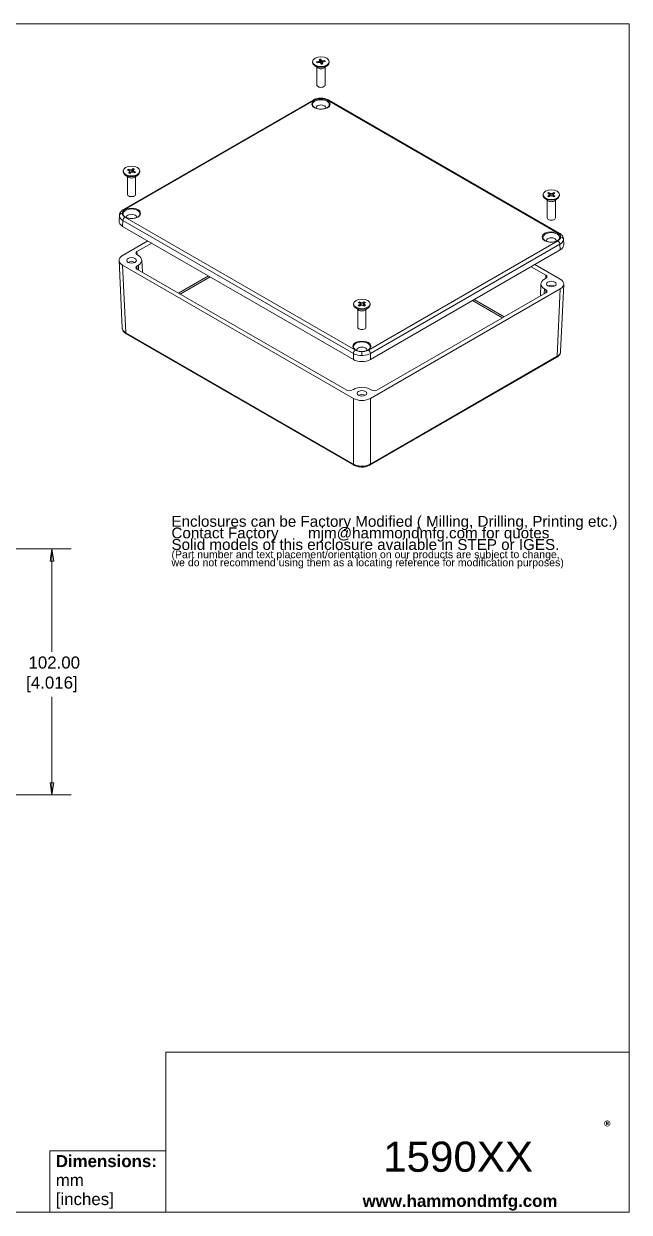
# Model space of a CAD drawing. Header units: millimetres. Extents: x 23 to 674, y 24 to 517.
# Drawn here: x 423.5 to 674.4, y 24.1 to 516.8 of the extents above; entities that cross this region are included whole.
import ezdxf

# ---------------------------------------------------------------- set-up
doc = ezdxf.new("R2010")
doc.units = ezdxf.units.MM
doc.header["$LTSCALE"] = 2.5
for name, color, linetype, lineweight in [('Dimension (ANSI)', 7, 'Continuous', 9), ('Sketch Geometry (ANSI)', 7, 'Continuous', 9), ('Symbol (ANSI)', 7, 'Continuous', 9), ('Visible (ANSI)', 7, 'Continuous', 9), ('Visible Narrow (ANSI)', 7, 'Continuous', 9)]:
    doc.layers.add(name, color=color, linetype=linetype, lineweight=lineweight)
doc.styles.add('Note Text (ANSI)', font='arial.ttf')
doc.styles.add('Text Style20', font='arial.ttf')
doc.dimstyles.new('Default - mm (ANSI)', dxfattribs={"dimscale": 2.5, "dimtxt": 2, "dimasz": 2, "dimexe": 3.175, "dimexo": 1, "dimgap": 0.8, "dimtad": 0, "dimtih": 1, "dimtoh": 1, "dimrnd": 1e-08, "dimzin": 4, "dimdsep": 46, "dimtxsty": 'Note Text (ANSI)', "dimblk": 'Filled-1', "dimcen": 0.09, "dimdle": 10, "dimclrd": 256, "dimclre": 256, "dimclrt": 256, "dimadec": 1, "dimazin": 0, "dimtfac": 1.524, "dimtofl": 0, "dimtmove": 0, "dimatfit": 3, "dimfxl": 0, "dimtolj": 1, "dimtzin": 0, "dimlwd": -1, "dimlwe": -1, "dimarcsym": 0})

# ---------------------------------------------------------------- blocks, each defined once
blk = doc.blocks.new('Title Blocks HAMMOND')
at = {"layer": 'Sketch Geometry (ANSI)'}
for p, q in [((270, 206.73), (9.35, 206.73)), ((270, 36.2), (270, 206.73)), ((270, 36.2), (193.21, 36.2)), ((193.21, 36.2), (193.21, 9.64)), ((270, 9.64), (270, 36.2)), ((173.94, 9.64), (173.94, 19.84)), ((173.94, 19.84), (193.21, 19.84)), ((193.21, 19.84), (193.21, 9.64)), ((9.35, 9.64), (173.94, 9.64)), ((193.21, 9.64), (173.94, 9.64)), ((193.21, 9.64), (270, 9.64))]:
    blk.add_line(p, q, dxfattribs=at)
at = {"layer": 'Symbol (ANSI)', "insert": (265.78, 24.7), "char_height": 2, "attachment_point": 1, "style": 'Note Text (ANSI)'}
blk.add_mtext('\\fCalibri|b1|i0;\\H2.0000;®\\fCalibri|b1|i0;\\H21.7410;\\P', dxfattribs=at)
at = {"layer": 'Symbol (ANSI)', "insert": (174.95, 14.67), "char_height": 2, "width": 30.7233, "attachment_point": 4, "line_spacing_factor": 0.944221, "style": 'Note Text (ANSI)'}
blk.add_mtext('\\fArial|b1|i0;\\H2.0000;Dimensions:\\fArial|b0|i0;\\H2.0000;\\Pmm\\P[inches]', dxfattribs=at)
at = {"layer": 'Symbol (ANSI)', "insert": (225.81, 11.22), "char_height": 2, "width": 32.2927, "attachment_point": 4, "style": 'Note Text (ANSI)'}
blk.add_mtext('\\fArial|b1|i0;\\H2.0000;www.hammondmfg.com', dxfattribs=at)
at = {"layer": 'Symbol (ANSI)', "style": 'Text Style20'}
blk.add_attdef('<TITLE>_001', (229.21, 16.35), '', height=5, dxfattribs=at)
blk = doc.blocks.new('Filled-1')
at = {"color": 0}
for p, q in [((0, 0), (-1, 0.15)), ((-1, 0.15), (-1, -0.15)), ((-1, 0), (0, 0)), ((-1, -0.15), (0, 0))]:
    blk.add_line(p, q, dxfattribs=at)
at = {"color": 0, "flags": 128}
blk.add_lwpolyline([(-1, -0.15), (0, 0), (-1, 0.15), (-1, -0.15)], dxfattribs=at)
at = {"color": 0}
blk.add_solid([(-1, -0.15), (0, 0), (-1, 0.15), (-1, -0.15)], dxfattribs=at)
blk = doc.blocks.new('*D25')
at = {"layer": 'Defpoints', "color": 0, "transparency": 16777216}
for p in [(412.38, 299.11), (413.24, 197.11), (435.16, 197.11)]:
    blk.add_point(p, dxfattribs=at)
at = {"layer": 'Dimension (ANSI)', "transparency": 16777216}
for p, q in [((414.88, 299.11), (443.09, 299.11)), ((435.16, 294.11), (435.16, 256.5)), ((435.16, 202.11), (435.16, 237.74)), ((415.74, 197.11), (443.09, 197.11))]:
    blk.add_line(p, q, dxfattribs=at)
at = {"layer": 'Dimension (ANSI)', "transparency": 16777216, "xscale": 5, "yscale": 5, "zscale": 5}
for p, rotation in [((435.16, 299.11), 90), ((435.16, 197.11), 270)]:
    blk.add_blockref('Filled-1', p, dxfattribs=dict(at, rotation=rotation))
at = {"layer": 'Dimension (ANSI)', "transparency": 16777216, "insert": (435.16, 247.12), "char_height": 5, "attachment_point": 5, "style": 'Note Text (ANSI)'}
blk.add_mtext('\\A1; 102.00\\P[4.016]', dxfattribs=at)

msp = doc.modelspace()

# ---------------------------------------------------------------- linework, layer by layer
at = {"layer": 'Visible (ANSI)'}
for p, q in [((543.1994, 501.128), (543.1994, 500.8169)), ((545.296, 498.5833), (543.9236, 499.6)), ((544.8279, 501.0686), (545.4914, 501.1687)), ((544.9393, 498.8476), (544.9393, 491.4637)), ((545.6712, 500.7714), (545.0077, 500.6713)), ((545.4914, 501.1687), (545.9464, 501.3586)), ((545.4914, 501.1687), (545.5267, 500.7496)), ((546.229, 500.7343), (545.6712, 500.7714)), ((546.0107, 501.6806), (545.8373, 502.0637)), ((545.9464, 501.3586), (546.0107, 501.6806)), ((545.9464, 501.3586), (546.0633, 500.7454)), ((546.0107, 501.6806), (546.2199, 500.7349)), ((546.5579, 500.4716), (546.229, 500.7343)), ((546.3578, 500.9895), (546.4928, 500.6914)), ((546.6988, 501.7844), (546.4928, 500.6914)), ((546.4928, 500.6914), (546.9041, 500.3629)), ((546.5254, 502.1675), (546.6988, 501.7844)), ((546.7313, 500.0885), (546.5579, 500.4716)), ((546.6988, 501.7844), (547.0277, 501.5217)), ((547.0277, 501.5217), (546.9041, 500.3629)), ((546.9041, 500.3629), (547.1892, 500.3439)), ((547.0277, 501.5217), (547.5855, 501.4846)), ((547.3103, 500.8975), (547.1424, 500.13)), ((547.246, 500.5754), (547.1495, 500.1313)), ((547.3103, 500.8975), (547.246, 500.5754)), ((547.246, 500.5754), (547.4194, 500.1923)), ((547.7653, 501.0874), (547.3103, 500.8975)), ((547.5855, 501.4846), (548.249, 501.5847)), ((547.5855, 501.4846), (547.5919, 501.015)), ((548.4288, 501.1874), (547.7653, 501.0874)), ((547.9607, 498.5833), (549.3331, 499.6)), ((548.3175, 498.8476), (548.3175, 491.4637)), ((550.0574, 501.128), (550.0574, 500.8169)), ((543.3423, 485.2025), (464.8181, 439.8666)), ((645.4091, 430.0686), (549.9144, 485.2025)), ((464.7105, 455.8125), (464.7105, 455.5014)), ((466.8072, 453.2677), (465.4348, 454.2845)), ((466.4504, 453.532), (466.4504, 446.1481)), ((467.0336, 455.9701), (466.4524, 456.1803)), ((466.8299, 456.5283), (467.4111, 456.3181)), ((466.8997, 455.0564), (467.2637, 455.3919)), ((467.3693, 455.7103), (467.0336, 455.9701)), ((467.2637, 455.3919), (467.3693, 455.7103)), ((467.2637, 455.3919), (467.3653, 454.8721)), ((467.4111, 456.3181), (467.3675, 455.7117)), ((467.3693, 455.7103), (467.5629, 454.8942)), ((467.4111, 456.3181), (467.9625, 456.2571)), ((467.8664, 455.174), (467.5024, 454.8384)), ((467.5048, 455.1392), (467.794, 455.1072)), ((468.3165, 455.3678), (467.8664, 455.174)), ((467.9625, 456.2571), (468.4126, 456.451)), ((467.9625, 456.2571), (468.0102, 455.2359)), ((468.8679, 455.3068), (468.3165, 455.3678)), ((468.4126, 456.451), (468.7766, 456.7865)), ((468.4126, 456.451), (468.578, 455.3389)), ((468.5934, 455.3372), (468.8293, 455.5546)), ((468.9097, 455.9146), (468.7763, 455.317)), ((469.4491, 455.0967), (468.8679, 455.3068)), ((469.0153, 456.233), (468.9097, 455.9146)), ((468.9097, 455.9146), (469.2454, 455.6548)), ((469.3793, 456.5686), (469.0153, 456.233)), ((469.2454, 455.6548), (469.1825, 455.1931)), ((469.2454, 455.6548), (469.8266, 455.4446)), ((469.4718, 453.2677), (470.8442, 454.2845)), ((469.8286, 453.532), (469.8286, 446.1481)), ((471.5685, 455.8125), (471.5685, 455.5014)), ((638.6588, 446.0145), (638.6588, 445.7034)), ((640.7555, 443.4698), (639.3831, 444.4865)), ((640.3987, 443.7341), (640.3987, 436.3501)), ((641.0711, 446.3111), (640.5862, 446.5911)), ((640.5862, 445.4379), (641.0711, 445.7179)), ((641.2975, 446.0145), (641.0711, 446.3111)), ((641.0711, 445.7179), (641.2975, 446.0145)), ((641.0711, 445.7179), (641.1606, 445.1889)), ((641.0891, 446.8815), (641.574, 446.6015)), ((641.574, 445.4275), (641.0891, 445.1476)), ((641.2975, 446.0145), (641.4526, 445.3574)), ((641.4268, 445.4667), (641.4453, 445.456)), ((641.574, 446.6015), (641.4453, 445.456)), ((641.4453, 445.456), (641.5688, 445.4246)), ((641.574, 446.6015), (642.0878, 446.4708)), ((642.0878, 445.5583), (641.574, 445.4275)), ((642.0878, 446.4708), (642.6016, 446.6015)), ((642.0878, 446.4708), (642.0878, 445.5583)), ((642.6016, 445.4275), (642.0878, 445.5583)), ((642.6016, 446.6015), (643.0865, 446.8815)), ((642.6016, 446.6015), (642.7302, 445.456)), ((643.0865, 445.1476), (642.6016, 445.4275)), ((642.6067, 445.4246), (642.7302, 445.456)), ((642.878, 446.0145), (642.723, 445.3574)), ((642.7302, 445.456), (642.7488, 445.4667)), ((643.1044, 446.3111), (642.878, 446.0145)), ((642.878, 446.0145), (643.1044, 445.7179)), ((643.1044, 445.7179), (643.0149, 445.1889)), ((643.5894, 446.5911), (643.1044, 446.3111)), ((643.1044, 445.7179), (643.5894, 445.4379)), ((643.4201, 443.4698), (644.7925, 444.4865)), ((643.7769, 443.7341), (643.7769, 436.3501)), ((645.5168, 446.0145), (645.5168, 445.7034)), ((463.1078, 437.3883), (462.9988, 434.9842)), ((560.0646, 377.6716), (464.4613, 432.8681)), ((464.4613, 420.7976), (474.9148, 426.8329)), ((476.5058, 425.9143), (470.3665, 422.3698)), ((647.1194, 427.5903), (647.2285, 425.1862)), ((470.3665, 421.1455), (470.9691, 420.7976)), ((472.659, 413.8207), (472.4317, 418.8326)), ((645.7659, 423.0702), (567.1332, 377.6716)), ((464.2667, 390.7271), (462.9988, 418.6815)), ((560.0646, 361.5199), (464.4613, 416.7165)), ((470.9691, 416.7165), (470.3665, 416.3686)), ((470.3665, 415.1442), (557.3414, 364.9293)), ((639.8608, 412.5719), (633.7215, 416.1163)), ((635.3125, 417.0349), (645.7659, 410.9996)), ((637.5683, 404.0227), (637.7956, 409.0346)), ((639.2581, 410.9996), (639.8608, 411.3475)), ((645.7659, 406.9185), (567.1332, 361.5199)), ((569.8565, 364.9293), (639.8608, 405.3463)), ((639.8608, 406.5706), (639.2581, 406.9185)), ((645.9606, 380.9292), (647.2285, 408.8836)), ((560.1699, 400.699), (560.1699, 400.3879)), ((562.2666, 398.1542), (560.8942, 399.171)), ((562.5822, 400.9956), (562.0973, 401.2756)), ((562.0973, 400.1223), (562.5822, 400.4023)), ((562.8087, 400.699), (562.5822, 400.9956)), ((562.5822, 400.4023), (562.8087, 400.699)), ((562.5822, 400.4023), (562.6718, 399.8733)), ((562.6002, 401.5659), (563.0851, 401.2859)), ((563.0851, 400.112), (562.6002, 399.832)), ((562.8087, 400.699), (562.9637, 400.0419)), ((562.9379, 400.1511), (562.9565, 400.1404)), ((563.0851, 401.2859), (562.9565, 400.1404)), ((562.9565, 400.1404), (563.08, 400.109)), ((563.0851, 401.2859), (563.5989, 401.1552)), ((563.5989, 400.2427), (563.0851, 400.112)), ((563.5989, 401.1552), (564.1127, 401.2859)), ((563.5989, 401.1552), (563.5989, 400.2427)), ((564.1127, 400.112), (563.5989, 400.2427)), ((564.1127, 401.2859), (564.5976, 401.5659)), ((564.1127, 401.2859), (564.2414, 400.1404)), ((564.5976, 399.832), (564.1127, 400.112)), ((564.1179, 400.109), (564.2414, 400.1404)), ((564.3892, 400.699), (564.2341, 400.0419)), ((564.2414, 400.1404), (564.2599, 400.1511)), ((564.6156, 400.9956), (564.3892, 400.699)), ((564.3892, 400.699), (564.6156, 400.4023)), ((564.6156, 400.4023), (564.5261, 399.8733)), ((565.1005, 401.2756), (564.6156, 400.9956)), ((564.6156, 400.4023), (565.1005, 400.1223)), ((564.9312, 398.1542), (566.3036, 399.171)), ((567.0279, 400.699), (567.0279, 400.3879)), ((561.9098, 398.4185), (561.9098, 391.0346)), ((565.288, 398.4185), (565.288, 391.0346)), ((560.2715, 333.8696), (465.9357, 388.3344)), ((560.7751, 379.7918), (560.7751, 379.7917)), ((560.8173, 379.7754), (560.8173, 379.7754)), ((563.0836, 379.3085), (563.0836, 379.3085)), ((644.2916, 378.5364), (566.9264, 333.8696)), ((559.462, 364.9293), (560.0646, 365.2772)), ((567.1332, 365.2772), (567.7359, 364.9293))]:
    msp.add_line(p, q, dxfattribs=at)
for centre, major_axis in [((546.6284, 501.128), (-3.429, 0)), ((468.1395, 455.8125), (3.429, 0)), ((642.0878, 446.0145), (-3.429, 0)), ((468.1395, 418.757), (-2, 0)), ((642.0878, 408.9591), (-2, 0)), ((563.5989, 400.699), (-3.429, 0)), ((563.5989, 363.6435), (-2, 0))]:
    msp.add_ellipse(centre, major_axis=major_axis, ratio=0.57735027, dxfattribs=at)
for centre, major_axis, ratio, start_param, end_param in [((546.6284, 500.8169), (3.429, 0), 0.57735027, 3.14159265, 6.28318531), ((546.6284, 501.128), (-1.8034, 0), 0.57735027, 0.05709701, 0.45406456), ((546.6284, 499.1827), (-1.6891, 0), 0.57735027, 0.66197837, 2.47961428), ((546.6284, 501.128), (1.8034, 0), 0.57735027, 1.62789334, 2.02486089), ((546.6284, 500.0911), (1.5795, 0), 0.57735027, 1.74291991, 1.86570362), ((546.6284, 501.128), (-1.8034, 0), 0.57735027, 1.62789334, 2.02486089), ((546.6284, 501.128), (1.8034, 0), 0.57735027, 0.05709701, 0.45406456), ((546.6284, 491.4637), (1.6891, 0), 0.57735027, 3.14159265, 6.28318531), ((546.6284, 483.3678), (3.4869, 0), 0.57735027, 6.16337602, 9.54458725), ((546.6284, 482.0181), (2.05, 0), 0.57735027, 6.09707621, 9.61088706), ((468.1395, 455.5014), (3.429, 0), 0.57735027, 3.14159265, 6.28318531), ((468.1395, 455.8125), (-1.8034, 0), 0.57735027, 5.52515352, 5.92212107), ((468.1395, 455.8125), (-1.8034, 0), 0.57735027, 0.81276454, 1.20973209), ((468.1395, 455.8125), (1.8034, 0), 0.57735027, 0.81276454, 1.20973209), ((468.1395, 455.8125), (1.8034, 0), 0.57735027, 5.52515352, 5.92212107), ((468.1395, 453.8671), (-1.6891, 0), 0.57735027, 0.66197837, 2.47961428), ((468.1395, 446.1481), (1.6891, 0), 0.57735027, 3.14159265, 6.28318531), ((642.0878, 445.7034), (3.429, 0), 0.57735027, 3.14159265, 6.28318531), ((642.0878, 446.0145), (1.8034, 0), 0.57735027, 2.15771072, 2.55467826), ((642.0878, 446.0145), (-1.8034, 0), 0.57735027, 0.58691439, 0.98388194), ((642.0878, 444.0692), (-1.6891, 0), 0.57735027, 0.66197837, 2.47961428), ((642.0878, 446.0145), (1.8034, 0), 0.57735027, 0.58691439, 0.98388194), ((642.0878, 446.0145), (-1.8034, 0), 0.57735027, 2.15771072, 2.55467826), ((468.1395, 438.0522), (3.4869, 0), 0.57735027, 6.16337602, 9.54458725), ((468.0005, 434.9087), (-5.0034, 0), 0.57695479, 6.25702329, 7.06824085), ((468.1395, 436.7026), (2.05, 0), 0.57735027, 6.09707621, 9.61088706), ((642.0878, 436.3501), (1.6891, 0), 0.57735027, 3.14159265, 6.28318531), ((642.0878, 428.2542), (3.4869, 0), 0.57735027, 6.16337602, 9.54458725), ((642.0878, 426.9046), (2.05, 0), 0.57735027, 6.09707621, 9.61088706), ((642.2268, 425.1107), (-5.0034, 0), 0.57695479, 2.35653711, 3.16775467), ((468.0005, 418.757), (-5.0034, 0), 0.57695479, 5.49812976, 7.06824085), ((471.4283, 421.7577), (1.501, 0), 0.57695479, 2.35653711, 3.9266482), ((467.43, 418.757), (-5.0034, 0), 0.57695479, 2.35653711, 3.9266482), ((468.1395, 417.124), (-1.9651, 0), 0.57735027, 3.92714587, 5.49763209), ((468.1395, 417.124), (1.9551, 0), 0.57735027, 0.7856561, 2.35593655), ((471.4283, 415.7564), (1.501, 0), 0.57695479, 2.35653711, 3.9266482), ((642.7973, 408.9591), (-5.0034, 0), 0.57695479, 5.49812976, 7.06824085), ((638.799, 411.9597), (1.501, 0), 0.57695479, 5.49812976, 7.06824085), ((642.2268, 408.9591), (-5.0034, 0), 0.57695479, 2.35653711, 3.9266482), ((638.799, 405.9585), (1.501, 0), 0.57695479, 5.49812976, 7.06824085), ((642.0878, 407.3261), (-1.9651, 0), 0.57735027, 3.92714587, 5.49763209), ((642.0878, 407.3261), (1.9551, 0), 0.57735027, 0.7856561, 2.35593655), ((563.5989, 400.3879), (3.429, 0), 0.57735027, 3.14159265, 6.28318531), ((563.5989, 400.699), (1.8034, 0), 0.57735027, 2.15771072, 2.55467826), ((563.5989, 400.699), (-1.8034, 0), 0.57735027, 0.58691439, 0.98388194), ((563.5989, 400.699), (1.8034, 0), 0.57735027, 0.58691439, 0.98388194), ((563.5989, 400.699), (-1.8034, 0), 0.57735027, 2.15771072, 2.55467826), ((563.5989, 398.7536), (-1.6891, 0), 0.57735027, 0.66197837, 2.47961428), ((563.5989, 391.0346), (1.6891, 0), 0.57735027, 3.14159265, 6.28318531), ((563.5989, 382.9387), (3.4869, 0), 0.57735027, 6.16337602, 9.54458725), ((563.5989, 381.589), (2.05, 0), 0.57735027, 6.09707621, 9.61088706), ((563.5989, 379.7149), (-5, 0), 0.57774602, 0.78574078, 2.35585187), ((558.4017, 365.5423), (1.5, 0), 0.57774602, 3.92733343, 5.49744453), ((563.5989, 363.2339), (5, 0), 0.57774602, 0.78574078, 2.35585187), ((568.7962, 365.5423), (1.5, 0), 0.57774602, 3.92733343, 5.49744453), ((563.5989, 363.5633), (5, 0), 0.57774602, 3.92733343, 5.49744453), ((563.5989, 362.0105), (-1.9651, 0), 0.57735027, 3.92714587, 5.49763209), ((563.5989, 362.0105), (1.9639, 0), 0.57735027, 0.78556434, 2.35602831)]:
    msp.add_ellipse(centre, major_axis=major_axis, ratio=ratio, start_param=start_param, end_param=end_param, dxfattribs=at)
for points in [[(544.8279, 501.0686), (544.8412, 501.0043), (544.8544, 500.9407)], [(546.5254, 502.1675), (546.4354, 501.5475), (546.3578, 500.9895)], [(548.249, 501.5847), (548.2267, 501.365), (548.204, 501.1535)], [(466.8299, 456.5283), (466.8375, 456.2779), (466.8462, 456.0379)], [(468.7766, 456.7865), (468.8215, 456.2058), (468.8571, 455.6791)], [(641.0891, 446.8815), (641.082, 446.5854), (641.0769, 446.3035)], [(643.0865, 446.8815), (643.0935, 446.5854), (643.0986, 446.3035)], [(562.6002, 401.5659), (562.5932, 401.2698), (562.5881, 400.9879)], [(564.5976, 401.5659), (564.6047, 401.2698), (564.6098, 400.9879)]]:
    msp.add_open_spline(points, degree=2, dxfattribs=at)
for points, knots in [([(550.0903, 483.1271), (550.0466, 482.918), (549.9322, 482.7023), (549.5769, 482.3222), (549.3612, 482.157), (548.845, 481.8713), (548.5467, 481.7501), (547.8924, 481.5636), (547.536, 481.4987), (546.8021, 481.4343), (546.4245, 481.4352), (545.6894, 481.5033), (545.332, 481.5705), (544.677, 481.762), (544.3791, 481.8861), (543.8733, 482.173), (543.6651, 482.3355), (543.3497, 482.678), (543.2451, 482.857), (543.1812, 483.0639), (543.173, 483.0956), (543.1665, 483.1271)], [2.47600377, 2.47600377, 2.47600377, 2.47600377, 2.85096018, 2.85096018, 3.1628444, 3.1628444, 3.46835471, 3.46835471, 3.77627144, 3.77627144, 4.08604261, 4.08604261, 4.39578719, 4.39578719, 4.70361706, 4.70361706, 5.00908897, 5.00908897, 5.32136822, 5.32136822, 5.37797786, 5.37797786, 5.37797786, 5.37797786]), ([(543.3423, 485.2025), (543.7762, 485.453), (544.2753, 485.6489), (545.3278, 485.9165), (545.8947, 485.9914), (546.5144, 486.0051), (546.5714, 486.0058), (546.6284, 486.0058)], [0, 0, 0, 0, 0.169962678, 0.169962678, 0.338867386, 0.338867386, 0.355965725, 0.355965725, 0.355965725, 0.355965725]), ([(546.6284, 486.0058), (547.1605, 486.0058), (547.699, 485.9498), (548.7216, 485.7305), (549.2163, 485.5615), (549.7433, 485.2978), (549.83, 485.2513), (549.9144, 485.2025)], [0, 0, 0, 0, 0.159636203, 0.159636203, 0.323072661, 0.323072661, 0.356153194, 0.356153194, 0.356153194, 0.356153194]), ([(463.1078, 437.3875), (463.1226, 437.714), (463.2046, 438.039), (463.4831, 438.648), (463.688, 438.9368), (464.1859, 439.4475), (464.4856, 439.6746), (464.8181, 439.8666)], [0, 0, 0, 0, 0.120950227, 0.120950227, 0.247659283, 0.247659283, 0.377888827, 0.377888827, 0.377888827, 0.377888827]), ([(471.6014, 437.8116), (471.5578, 437.6024), (471.4433, 437.3867), (471.0881, 437.0066), (470.8724, 436.8414), (470.3561, 436.5558), (470.0579, 436.4345), (469.4035, 436.248), (469.0471, 436.1831), (468.3132, 436.1188), (467.9356, 436.1197), (467.2005, 436.1878), (466.8432, 436.2549), (466.1881, 436.4465), (465.8902, 436.5705), (465.3844, 436.8575), (465.1762, 437.02), (464.8608, 437.3624), (464.7562, 437.5415), (464.6924, 437.7483), (464.6842, 437.78), (464.6776, 437.8116)], [2.47600377, 2.47600377, 2.47600377, 2.47600377, 2.85096018, 2.85096018, 3.1628444, 3.1628444, 3.46835471, 3.46835471, 3.77627144, 3.77627144, 4.08604261, 4.08604261, 4.39578719, 4.39578719, 4.70361706, 4.70361706, 5.00908897, 5.00908897, 5.32136822, 5.32136822, 5.37797786, 5.37797786, 5.37797786, 5.37797786]), ([(645.4091, 430.0686), (645.8315, 429.8247), (646.2027, 429.5232), (646.7741, 428.8229), (646.9814, 428.4111), (647.097, 427.8516), (647.1135, 427.7208), (647.1195, 427.5896)], [0, 0, 0, 0, 0.165444615, 0.165444615, 0.328718884, 0.328718884, 0.3773257, 0.3773257, 0.3773257, 0.3773257]), ([(645.5497, 428.0136), (645.5061, 427.8044), (645.3916, 427.5888), (645.0364, 427.2086), (644.8206, 427.0435), (644.3044, 426.7578), (644.0061, 426.6366), (643.3518, 426.45), (642.9954, 426.3852), (642.2615, 426.3208), (641.8839, 426.3217), (641.1488, 426.3898), (640.7914, 426.457), (640.1364, 426.6485), (639.8385, 426.7726), (639.3327, 427.0595), (639.1245, 427.222), (638.8091, 427.5644), (638.7045, 427.7435), (638.6406, 427.9504), (638.6325, 427.982), (638.6259, 428.0136)], [2.47600377, 2.47600377, 2.47600377, 2.47600377, 2.85096018, 2.85096018, 3.1628444, 3.1628444, 3.46835471, 3.46835471, 3.77627144, 3.77627144, 4.08604261, 4.08604261, 4.39578719, 4.39578719, 4.70361706, 4.70361706, 5.00908897, 5.00908897, 5.32136822, 5.32136822, 5.37797786, 5.37797786, 5.37797786, 5.37797786]), ([(465.9357, 388.3344), (465.52, 388.5744), (465.1569, 388.8688), (464.598, 389.5489), (464.3965, 389.9483), (464.2885, 390.4791), (464.2737, 390.5944), (464.2675, 390.7102)], [0, 0, 0, 0, 0.164824516, 0.164824516, 0.32894786, 0.32894786, 0.37359617, 0.37359617, 0.37359617, 0.37359617]), ([(567.0608, 382.6981), (567.0172, 382.4889), (566.9027, 382.2732), (566.5475, 381.8931), (566.3318, 381.7279), (565.8156, 381.4423), (565.5173, 381.321), (564.8629, 381.1345), (564.5066, 381.0696), (563.7726, 381.0053), (563.395, 381.0062), (562.66, 381.0742), (562.3026, 381.1414), (561.6475, 381.333), (561.3496, 381.457), (560.8438, 381.7439), (560.6356, 381.9064), (560.3203, 382.2489), (560.2157, 382.428), (560.1518, 382.6348), (560.1436, 382.6665), (560.137, 382.6981)], [2.47600377, 2.47600377, 2.47600377, 2.47600377, 2.85096018, 2.85096018, 3.1628444, 3.1628444, 3.46835471, 3.46835471, 3.77627144, 3.77627144, 4.08604261, 4.08604261, 4.39578719, 4.39578719, 4.70361706, 4.70361706, 5.00908897, 5.00908897, 5.32136822, 5.32136822, 5.37797786, 5.37797786, 5.37797786, 5.37797786]), ([(645.9606, 380.9299), (645.946, 380.6086), (645.8628, 380.2889), (645.5786, 379.6893), (645.3691, 379.4051), (644.8797, 378.9228), (644.6006, 378.7148), (644.2916, 378.5364)], [0, 0, 0, 0, 0.12382871, 0.12382871, 0.2538732, 0.2538732, 0.376417921, 0.376417921, 0.376417921, 0.376417921]), ([(563.5989, 333.0593), (563.0673, 333.0593), (562.5292, 333.1142), (561.5082, 333.3287), (561.0145, 333.4939), (560.4727, 333.7582), (560.3704, 333.8125), (560.2715, 333.8696)], [0, 0, 0, 0, 0.159493357, 0.159493357, 0.322612235, 0.322612235, 0.361860987, 0.361860987, 0.361860987, 0.361860987]), ([(566.9264, 333.8696), (566.5008, 333.6239), (566.0093, 333.4293), (564.9691, 333.1593), (564.4068, 333.0809), (563.7645, 333.0606), (563.6817, 333.0593), (563.5989, 333.0593)], [0, 0, 0, 0, 0.168772499, 0.168772499, 0.336864962, 0.336864962, 0.361697587, 0.361697587, 0.361697587, 0.361697587])]:
    msp.add_open_spline(points, degree=3, knots=knots, dxfattribs=at)
at = {"layer": 'Visible Narrow (ANSI)'}
for p, q in [((543.9423, 485.1431), (465.4181, 439.8071)), ((546.6284, 486.0058), (546.6284, 485.7856)), ((644.8091, 430.0092), (549.3144, 485.1431)), ((464.5699, 435.2616), (464.4613, 432.8681)), ((560.0646, 380.1277), (464.5699, 435.2616)), ((465.4181, 436.7055), (560.9128, 381.5716)), ((566.285, 381.5716), (644.8091, 426.9076)), ((645.6574, 425.4637), (567.1332, 380.1277)), ((645.7659, 423.0702), (645.6574, 425.4637)), ((470.3665, 422.3698), (470.4236, 421.1126)), ((464.4613, 416.7165), (465.7288, 388.7709)), ((470.3665, 416.3686), (470.4236, 415.1113)), ((471.0586, 414.7447), (470.9691, 416.7165)), ((487.665, 405.157), (500.0617, 412.3143)), ((500.7594, 411.9114), (488.3627, 404.7542)), ((639.8037, 411.3146), (639.8608, 412.5719)), ((639.2581, 406.9185), (639.1687, 404.9467)), ((639.8037, 405.3134), (639.8608, 406.5706)), ((644.4985, 378.973), (645.7659, 406.9185)), ((621.8646, 394.9562), (609.4678, 402.1135)), ((610.1656, 402.5163), (622.5623, 395.359)), ((465.7288, 388.7709), (560.0646, 334.3062)), ((560.0646, 377.6716), (560.0646, 380.1277)), ((563.5989, 379.2932), (563.5989, 380.9291)), ((567.1332, 380.1277), (567.1332, 377.6716)), ((567.1332, 334.3062), (644.4985, 378.973)), ((560.0646, 334.3062), (560.0646, 361.5199)), ((567.1332, 361.5199), (567.1332, 334.3062)), ((563.5989, 333.0593), (563.5989, 333.4521))]:
    msp.add_line(p, q, dxfattribs=at)
for centre in [(546.6284, 483.5719), (468.1395, 438.2563), (642.0878, 428.4584), (563.5989, 383.1428)]:
    msp.add_ellipse(centre, major_axis=(3.7827, 0), ratio=0.57735027, dxfattribs=at)
for centre, major_axis, ratio, start_param, end_param in [((543.9423, 484.1633), (-0.6, 1.0392), 0.57735027, 5.49778714, 6.28318531), ((549.3144, 484.1633), (0.6, 1.0392), 0.57735027, 0, 0.78539816), ((465.4181, 438.8273), (-0.6, 1.0392), 0.57735027, 5.49778714, 6.28318531), ((464.3053, 437.2765), (-1.2, 0), 0.81649658, 4.71238898, 6.24616974), ((465.4181, 435.7257), (0.6, 1.0392), 0.57735027, 0.78539816, 2.33001455), ((644.8091, 429.0294), (0.6, 1.0392), 0.57735027, 0, 0.78539816), ((644.8091, 425.9278), (-0.6, 1.0392), 0.57735027, 3.95317076, 5.49778714), ((645.922, 427.4786), (1.2, 0), 0.81649658, 0.03701557, 1.57079633), ((466.4357, 389.2004), (-0.5, -0.866), 0.57735027, 5.52396708, 6.28318531), ((560.9128, 380.5918), (0.6, 1.0392), 0.57735027, 0.78539816, 2.33001455), ((566.285, 380.5918), (-0.6, 1.0392), 0.57735027, 3.95317076, 5.49778714), ((643.7916, 379.4025), (0.5, -0.866), 0.57735027, 0, 0.75921822), ((560.7715, 334.7356), (-0.5, -0.866), 0.57735027, 5.52396708, 6.28318531), ((566.4264, 334.7356), (0.5, -0.866), 0.57735027, 0, 0.75921822)]:
    msp.add_ellipse(centre, major_axis=major_axis, ratio=ratio, start_param=start_param, end_param=end_param, dxfattribs=at)
for points, knots in [([(546.6284, 485.7856), (546.1311, 485.7856), (545.6342, 485.7285), (545.1748, 485.6186), (544.7154, 485.5087), (544.294, 485.3462), (543.9423, 485.1431)], [0, 0, 0, 0, 0.392527774, 0.392527774, 0.392527774, 0.785055547, 0.785055547, 0.785055547, 0.785055547]), ([(549.3144, 485.1431), (548.9627, 485.3462), (548.5413, 485.5087), (548.082, 485.6186), (547.6226, 485.7285), (547.1257, 485.7856), (546.6284, 485.7856)], [5.49812976, 5.49812976, 5.49812976, 5.49812976, 5.890657534, 5.890657534, 5.890657534, 6.283185307, 6.283185307, 6.283185307, 6.283185307]), ([(465.4181, 439.8071), (465.0664, 439.6041), (464.7848, 439.3608), (464.5945, 439.0956), (464.4042, 438.8303), (464.3053, 438.5434), (464.3053, 438.2563)], [5.49812976, 5.49812976, 5.49812976, 5.49812976, 5.890657534, 5.890657534, 5.890657534, 6.283185307, 6.283185307, 6.283185307, 6.283185307]), ([(464.5699, 435.2616), (463.7843, 435.7211), (463.243, 436.3763), (463.1308, 437.0264), (463.1142, 437.1224), (463.1061, 437.2181), (463.1061, 437.3128)], [5.49812976, 5.49812976, 5.49812976, 5.49812976, 6.182184266, 6.182184266, 6.182184266, 6.283185307, 6.283185307, 6.283185307, 6.283185307]), ([(464.3053, 438.2563), (464.3053, 437.9692), (464.4042, 437.6823), (464.5945, 437.4171), (464.7848, 437.1519), (465.0664, 436.9086), (465.4181, 436.7055)], [0, 0, 0, 0, 0.392527774, 0.392527774, 0.392527774, 0.785055547, 0.785055547, 0.785055547, 0.785055547]), ([(645.922, 428.4584), (645.922, 428.7455), (645.8231, 429.0324), (645.6328, 429.2976), (645.4425, 429.5628), (645.1609, 429.8061), (644.8091, 430.0092)], [0, 0, 0, 0, 0.392527774, 0.392527774, 0.392527774, 0.785055547, 0.785055547, 0.785055547, 0.785055547]), ([(644.8091, 426.9076), (645.1609, 427.1106), (645.4425, 427.3539), (645.6328, 427.6191), (645.8231, 427.8844), (645.922, 428.1713), (645.922, 428.4584)], [5.49812976, 5.49812976, 5.49812976, 5.49812976, 5.890657534, 5.890657534, 5.890657534, 6.283185307, 6.283185307, 6.283185307, 6.283185307]), ([(647.1212, 427.5148), (647.1212, 426.8734), (646.7067, 426.1893), (645.9906, 425.6787), (645.8848, 425.6033), (645.7734, 425.5315), (645.6574, 425.4637)], [0, 0, 0, 0, 0.684054506, 0.684054506, 0.684054506, 0.785055547, 0.785055547, 0.785055547, 0.785055547]), ([(464.2669, 390.7272), (464.2979, 390.1083), (464.7074, 389.4625), (465.3956, 388.9814), (465.5014, 388.9075), (465.6128, 388.8372), (465.7288, 388.7709)], [0.026776109, 0.026776109, 0.026776109, 0.026776109, 0.684054506, 0.684054506, 0.684054506, 0.785055547, 0.785055547, 0.785055547, 0.785055547]), ([(563.5989, 379.2932), (562.4879, 379.2932), (561.3078, 379.5298), (560.4328, 379.9379), (560.3036, 379.9981), (560.1806, 380.0616), (560.0646, 380.1277)], [0, 0, 0, 0, 0.684054506, 0.684054506, 0.684054506, 0.785055547, 0.785055547, 0.785055547, 0.785055547]), ([(560.9128, 381.5716), (561.2646, 381.3685), (561.6859, 381.206), (562.1453, 381.0961), (562.6047, 380.9862), (563.1016, 380.9291), (563.5989, 380.9291)], [5.49812976, 5.49812976, 5.49812976, 5.49812976, 5.890657534, 5.890657534, 5.890657534, 6.283185307, 6.283185307, 6.283185307, 6.283185307]), ([(563.5989, 380.9291), (564.0962, 380.9291), (564.5931, 380.9862), (565.0525, 381.0961), (565.5119, 381.206), (565.9332, 381.3685), (566.285, 381.5716)], [0, 0, 0, 0, 0.392527774, 0.392527774, 0.392527774, 0.785055547, 0.785055547, 0.785055547, 0.785055547]), ([(567.1332, 380.1277), (566.3474, 379.6799), (565.2198, 379.3716), (564.0948, 379.3074), (563.9287, 379.2979), (563.763, 379.2932), (563.5989, 379.2932)], [5.49812976, 5.49812976, 5.49812976, 5.49812976, 6.182184266, 6.182184266, 6.182184266, 6.283185307, 6.283185307, 6.283185307, 6.283185307]), ([(644.4985, 378.973), (645.2841, 379.422), (645.8255, 380.0694), (645.9377, 380.7185), (645.9498, 380.7889), (645.9574, 380.8592), (645.9606, 380.9292)], [5.49812976, 5.49812976, 5.49812976, 5.49812976, 6.182184266, 6.182184266, 6.182184266, 6.256409199, 6.256409199, 6.256409199, 6.256409199]), ([(560.0646, 334.3062), (560.8505, 333.8478), (561.9781, 333.5317), (563.1031, 333.4665), (563.2692, 333.4568), (563.4349, 333.4521), (563.5989, 333.4521)], [5.49812976, 5.49812976, 5.49812976, 5.49812976, 6.182184266, 6.182184266, 6.182184266, 6.283185307, 6.283185307, 6.283185307, 6.283185307]), ([(563.5989, 333.4521), (564.71, 333.4521), (565.89, 333.6936), (566.7651, 334.1117), (566.8943, 334.1734), (567.0172, 334.2385), (567.1332, 334.3062)], [0, 0, 0, 0, 0.684054506, 0.684054506, 0.684054506, 0.785055547, 0.785055547, 0.785055547, 0.785055547])]:
    msp.add_open_spline(points, degree=3, knots=knots, dxfattribs=at)
for points in [[(463.1061, 437.3128), (463.1061, 437.3377), (463.1067, 437.3626), (463.108, 437.3875)], [(647.1195, 427.5896), (647.1206, 427.5646), (647.1212, 427.5397), (647.1212, 427.5148)]]:
    msp.add_open_spline(points, degree=3, dxfattribs=at)

# ---------------------------------------------------------------- block references
at = {"xscale": 2.5, "yscale": 2.5, "zscale": 2.5}
msp.add_blockref('Title Blocks HAMMOND', (-0.6221, 0.0312), dxfattribs=at).add_auto_attribs({'<TITLE>_001': '1590XX'})

# ---------------------------------------------------------------- texts
at = {"layer": 'Symbol (ANSI)', "color": 5, "true_color": 0x0000ff, "insert": (484.7002, 299.5394), "char_height": 5.0000001, "width": 185.759639, "attachment_point": 4, "line_spacing_factor": 0.639812, "style": 'Note Text (ANSI)'}
msp.add_mtext('{\\H0.9x;Enclosures can be Factory Modified ( Milling, Drilling, Printing etc.)\\PContact Factory       mjm@hammondmfg.com for quotes\\H1.5042x; \\H0.66482x;\\PSolid models of this enclosure available in STEP or IGES.\\H1.571x; \\H0.67192x;\\P\\H0.65789x;(Part number and text placement/orientation on our products are subject to change,\\H1.8285x; \\H0.5469x;\\Pwe do not recommend using them as a locating reference for modification purposes)\\fCalibri|b0|i0|c0|p34;\\H1.5141x; \\H0.66046x;\\P\\H1.4509x; }', dxfattribs=at)

# ---------------------------------------------------------------- dimensions: what is measured, and where the dimension line sits
at = {"layer": 'Dimension (ANSI)'}
dim = msp.add_linear_dim(base=(435.1566, 197.1132), p1=(412.3841, 299.1132), p2=(413.2363, 197.1132), angle=90, text=' <>\\X[4.016]', dimstyle='Default - mm (ANSI)', override={"dimgap": 0.8, "dimdec": 2, "dimpost": '\\X', "dimtol": 0, "dimlim": 0, "dimtp": 0, "dimtm": 0, "dimtdec": 2, "dimatfit": 1}, dxfattribs=at)
dim.commit()
dim.dimension.update_dxf_attribs({"geometry": '*D25', "text_midpoint": (435.1566, 247.1167), "dimtype": 160})

doc.saveas('drawing.dxf')
